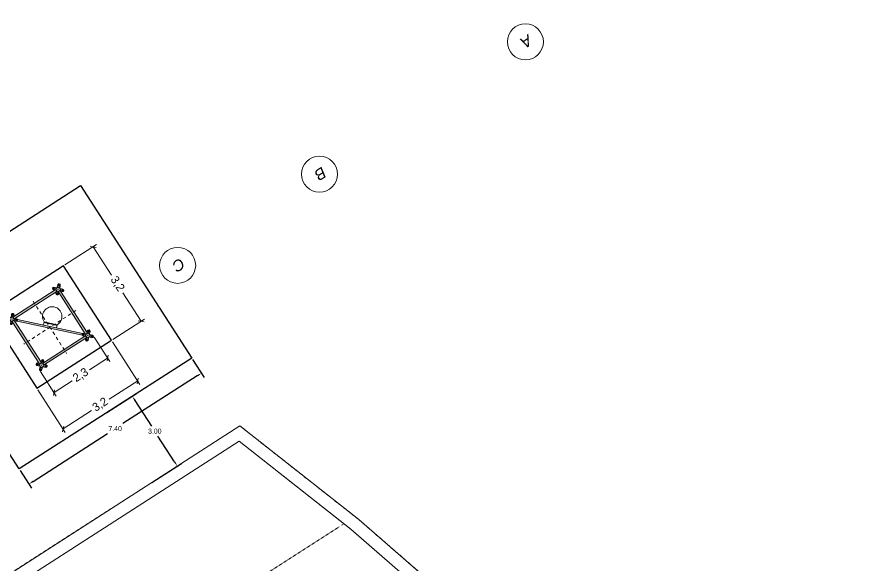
# Model space of a CAD drawing. Header units: metres. Extents: x 448 to 592, y 494 to 631.
# Drawn here: x 506.53 to 537.08, y 611.55 to 631.3 of the extents above; entities that cross this region are included whole.
import ezdxf

# ---------------------------------------------------------------- set-up
doc = ezdxf.new("R2010")
doc.units = ezdxf.units.M
doc.linetypes.add('ACAD_ISO02W100', pattern=[15, 12, -3])
doc.linetypes.add('Trazo general', pattern=[0.001875, 0.00125, -0.000625])
doc.layers.add('--000_R_GRÚA', color=7, linetype='Continuous', true_color=0xf8d731)
doc.layers.add('--00_R_BULONES', color=250, linetype='Continuous')
doc.layers.add('--00_RELLENO_PIEDRAS_ESCALERAS', color=9, linetype='Continuous')
for name, color, linetype, lineweight in [('0-AUX', 7, 'Continuous', 5), ('00-AUX-2', 7, 'Continuous', 5), ('00_Grúa_Aux_Elemetos', 251, 'Continuous', 5), ('00_Grúa_Elementos', 7, 'Continuous', 5), ('1-AR-VISTA', 7, 'Continuous', 5)]:
    doc.layers.add(name, color=color, linetype=linetype, lineweight=lineweight)
doc.layers.add('00-AUX-6', color=5, linetype='Trazo general', lineweight=5, true_color=0x0000ff)
doc.layers.add('G_Marcos', color=4, linetype='Continuous', plot=False)
doc.styles.add('Arial_I', font='ariali.ttf', dxfattribs={"height": 0.4})
doc.styles.add('DIN_0', font='')
doc.styles.get('DIN_0').set_extended_font_data('TGL 0-16')
doc.dimstyles.new('FS_ANOTATIVO', dxfattribs={"dimtxt": 2.5, "dimasz": 0.5, "dimexe": 0.5, "dimexo": 0.2, "dimgap": 0.2, "dimtad": 0, "dimdec": 1, "dimtxsty": 'DIN_0', "dimblk": 'OBLIQUE', "dimcen": 2.5, "dimadec": 0, "dimazin": 0, "dimtfac": 1, "dimtdec": 1, "dimtmove": 0, "dimatfit": 3, "dimldrblk": 'ARCHTICK', "dimfxl": 1, "dimlwd": 5, "dimlwe": 5, "dimarcsym": 0})
doc.dimstyles.get("Standard").update_dxf_attribs({"dimtxt": 0.18, "dimasz": 0.18, "dimexe": 0.18, "dimexo": 0.0625, "dimgap": 0.09, "dimtad": 0, "dimtih": 1, "dimtoh": 1, "dimzin": 0, "dimdsep": 46, "dimtxsty": 'Standard', "dimcen": 0.09, "dimadec": 0, "dimazin": 0, "dimtfac": 1, "dimtdec": 4, "dimtofl": 0, "dimtmove": 0, "dimatfit": 3, "dimfxl": 1, "dimtolj": 1, "dimtzin": 0, "dimarcsym": 0})

# ---------------------------------------------------------------- blocks, each defined once
blk = doc.blocks.new('Rejilla - Extremo de rejilla-3554-Sótano 2 - STR')
at = {"layer": '0-AUX'}
blk.add_circle((0, 0), 0.0065, dxfattribs=at)
blk = doc.blocks.new('PLANTA CATALEJOS 290HC')
at = {"color": 0, "lineweight": 5}
for p, q in [((-0.147, 0.082), (-0.115, 0.05)), ((-0.115, 0.05), (-0.07, 0.01)), ((-0.082, 0.147), (-0.05, 0.115)), ((-0.05, 0.115), (-0.01, 0.07)), ((0.05, 0.115), (0.01, 0.07)), ((0.082, 0.147), (0.05, 0.115)), ((0.115, 0.05), (0.07, 0.01)), ((0.147, 0.082), (0.115, 0.05)), ((-0.147, -0.082), (-0.115, -0.05)), ((-0.115, -0.05), (-0.07, -0.01)), ((-0.082, -0.147), (-0.05, -0.115)), ((-0.05, -0.115), (-0.01, -0.07)), ((0.05, -0.115), (0.01, -0.07)), ((0.082, -0.147), (0.05, -0.115)), ((0.115, -0.05), (0.07, -0.01)), ((0.147, -0.082), (0.115, -0.05))]:
    blk.add_line(p, q, dxfattribs=at)
blk.add_lwpolyline([(-0.07, 0.07), (0.07, 0.07), (0.07, -0.07), (-0.07, -0.07)], close=True, dxfattribs=at)
for centre in [(-0.113, 0.113), (0.113, 0.113), (-0.113, -0.113), (0.113, -0.113)]:
    blk.add_circle(centre, 0.025, dxfattribs=at)
for centre, start, end in [((-0.113, 0.113), 48.1387, 221.8613), ((0.113, 0.113), 318.1387, 131.8613), ((-0.113, -0.113), 138.1387, 311.8613), ((0.113, -0.113), 228.1387, 41.8613)]:
    blk.add_arc(centre, 0.0463, start, end, dxfattribs=at)
blk = doc.blocks.new('Planta tramo 290HC')
at = {"layer": '--000_R_GRÚA', "lineweight": 5}
h = blk.add_hatch(color=256, dxfattribs=at)
h.dxf.hatch_style = 1
h.paths.add_polyline_path([(-1.04, 1.105), (-1.072, 1.137, 0.946666), (-1.137, 1.072), (-1.105, 1.04), (-1.06, 1), (-1.06, 1.06), (-1, 1.06)])
h.paths.add_polyline_path([(-1.128, 1.103, -1), (-1.078, 1.103, -1)], flags=16)
h.paths.add_polyline_path([(-0.92, 1.06), (-1.06, 1.06), (-1.06, 0.92), (-0.92, 0.92)])
h.paths.add_polyline_path([(-0.908, 1.137), (-0.94, 1.105), (-0.98, 1.06), (-0.92, 1.06), (-0.92, 1), (-0.875, 1.04), (-0.843, 1.072, 0.946666)])
h.paths.add_polyline_path([(-0.902, 1.103, -1), (-0.852, 1.103, -1)], flags=16)
h.paths.add_polyline_path([(-0.92, 0.98), (-0.92, 0.92), (-0.98, 0.92), (-0.94, 0.875), (-0.908, 0.843, 0.946666), (-0.843, 0.908), (-0.875, 0.94)])
h.paths.add_polyline_path([(-0.852, 0.877, -1), (-0.902, 0.877, -1)], flags=16)
h.paths.add_polyline_path([(-1.06, 0.98), (-1.105, 0.94), (-1.137, 0.908, 0.946666), (-1.072, 0.843), (-1.04, 0.875), (-1, 0.92), (-1.06, 0.92)])
h.paths.add_polyline_path([(-1.078, 0.877, -1), (-1.128, 0.877, -1)], flags=16)
h.paths.add_polyline_path([(-0.95, 0.886), (-0.98, 0.92), (-1, 0.92), (-1.03, 0.886), (-1.03, 0), (-0.95, 0)])
h.paths.add_polyline_path([(-0.831, 0.873, -0.367822), (-0.873, 0.831), (-0.042, 0), (0, 0), (0, 0.042)])
h.paths.add_polyline_path([(0, 1.03), (-0.886, 1.03), (-0.92, 1), (-0.92, 0.98), (-0.886, 0.95), (0, 0.95)])
h.paths.add_polyline_path([(0.92, 1), (0.886, 1.03), (0, 1.03), (0, 0.95), (0.886, 0.95), (0.92, 0.98)])
h.paths.add_polyline_path([(1.06, 1.06), (0.92, 1.06), (0.92, 0.92), (1.06, 0.92)])
h.paths.add_polyline_path([(0.94, 1.105), (0.908, 1.137, 0.946666), (0.843, 1.072), (0.875, 1.04), (0.92, 1), (0.92, 1.06), (0.98, 1.06)])
h.paths.add_polyline_path([(0.852, 1.103, -1), (0.902, 1.103, -1)], flags=16)
h.paths.add_polyline_path([(0.98, 0.92), (0.92, 0.92), (0.92, 0.98), (0.875, 0.94), (0.843, 0.908, 0.946666), (0.908, 0.843), (0.94, 0.875)])
h.paths.add_polyline_path([(0.902, 0.877, -1), (0.852, 0.877, -1)], flags=16)
h.paths.add_polyline_path([(1.105, 0.94), (1.06, 0.98), (1.06, 0.92), (1, 0.92), (1.04, 0.875), (1.072, 0.843, 0.946666), (1.137, 0.908)])
h.paths.add_polyline_path([(1.128, 0.877, -1), (1.078, 0.877, -1)], flags=16)
h.paths.add_polyline_path([(1.105, 1.04), (1.137, 1.072, 0.946666), (1.072, 1.137), (1.04, 1.105), (1, 1.06), (1.06, 1.06), (1.06, 1)])
h.paths.add_polyline_path([(1.078, 1.103, -1), (1.128, 1.103, -1)], flags=16)
h.paths.add_polyline_path([(1.03, 0.886), (1, 0.92), (0.98, 0.92), (0.95, 0.886), (0.95, 0), (1.03, 0)])
h.paths.add_polyline_path([(1.03, 0), (0.95, 0), (0.95, -0.886), (0.98, -0.92), (1, -0.92), (1.03, -0.886)])
h.paths.add_polyline_path([(0.042, 0), (0, 0), (0, -0.042), (0.831, -0.873, -0.367822), (0.873, -0.831)])
h.paths.add_polyline_path([(0, 0.042), (0, 0), (0.042, 0)])
h.paths.add_polyline_path([(0, 0), (-0.042, 0), (0, -0.042)])
h.paths.add_polyline_path([(0.94, -0.875), (0.908, -0.843, 0.946666), (0.843, -0.908), (0.875, -0.94), (0.92, -0.98), (0.92, -0.92), (0.98, -0.92)])
h.paths.add_polyline_path([(0.852, -0.877, -1), (0.902, -0.877, -1)], flags=16)
h.paths.add_polyline_path([(1.06, -0.92), (0.92, -0.92), (0.92, -1.06), (1.06, -1.06)])
h.paths.add_polyline_path([(1.072, -0.843), (1.04, -0.875), (1, -0.92), (1.06, -0.92), (1.06, -0.98), (1.105, -0.94), (1.137, -0.908, 0.946666)])
h.paths.add_polyline_path([(1.078, -0.877, -1), (1.128, -0.877, -1)], flags=16)
h.paths.add_polyline_path([(1.105, -1.04), (1.06, -1), (1.06, -1.06), (1, -1.06), (1.04, -1.105), (1.072, -1.137, 0.946666), (1.137, -1.072)])
h.paths.add_polyline_path([(1.128, -1.103, -1), (1.078, -1.103, -1)], flags=16)
h.paths.add_polyline_path([(0.92, -1), (0.875, -1.04), (0.843, -1.072, 0.946666), (0.908, -1.137), (0.94, -1.105), (0.98, -1.06), (0.92, -1.06)])
h.paths.add_polyline_path([(0.902, -1.103, -1), (0.852, -1.103, -1)], flags=16)
h.paths.add_polyline_path([(0, -0.95), (-0.886, -0.95), (-0.92, -0.98), (-0.92, -1), (-0.886, -1.03), (0, -1.03)])
h.paths.add_polyline_path([(0.92, -0.98), (0.886, -0.95), (0, -0.95), (0, -1.03), (0.886, -1.03), (0.92, -1)])
h.paths.add_polyline_path([(-0.92, -0.92), (-1.06, -0.92), (-1.06, -1.06), (-0.92, -1.06)])
h.paths.add_polyline_path([(-0.908, -0.843), (-0.94, -0.875), (-0.98, -0.92), (-0.92, -0.92), (-0.92, -0.98), (-0.875, -0.94), (-0.843, -0.908, 0.946666)])
h.paths.add_polyline_path([(-0.902, -0.877, -1), (-0.852, -0.877, -1)], flags=16)
h.paths.add_polyline_path([(-0.95, 0), (-1.03, 0), (-1.03, -0.886), (-1, -0.92), (-0.98, -0.92), (-0.95, -0.886)])
h.paths.add_polyline_path([(-1.04, -0.875), (-1.072, -0.843, 0.946666), (-1.137, -0.908), (-1.105, -0.94), (-1.06, -0.98), (-1.06, -0.92), (-1, -0.92)])
h.paths.add_polyline_path([(-1.128, -0.877, -1), (-1.078, -0.877, -1)], flags=16)
h.paths.add_polyline_path([(-1, -1.06), (-1.06, -1.06), (-1.06, -1), (-1.105, -1.04), (-1.137, -1.072, 0.946666), (-1.072, -1.137), (-1.04, -1.105)])
h.paths.add_polyline_path([(-1.078, -1.103, -1), (-1.128, -1.103, -1)], flags=16)
h.paths.add_polyline_path([(-0.92, -1), (-0.92, -1.06), (-0.98, -1.06), (-0.94, -1.105), (-0.908, -1.137, 0.946666), (-0.843, -1.072), (-0.875, -1.04)])
h.paths.add_polyline_path([(-0.852, -1.103, -1), (-0.902, -1.103, -1)], flags=16)
at = {"layer": '--00_R_BULONES', "lineweight": 5}
h = blk.add_hatch(color=256, dxfattribs=at)
h.dxf.hatch_style = 1
h.paths.add_polyline_path([(-1.137, -0.908), (-1.105, -0.94), (-1.06, -0.98), (-1.06, -1), (-1.105, -1.04), (-1.137, -1.072, 0.946666), (-1.072, -1.137), (-1.04, -1.105), (-1, -1.06), (-0.98, -1.06), (-0.94, -1.105), (-0.908, -1.137, 0.946666), (-0.843, -1.072), (-0.875, -1.04), (-0.92, -1), (-0.92, -0.98), (-0.875, -0.94), (-0.843, -0.908, 0.946666), (-0.908, -0.843), (-0.94, -0.875), (-0.98, -0.92), (-1, -0.92), (-1.04, -0.875), (-1.072, -0.843, 0.946666)])
h.paths.add_polyline_path([(-0.852, -0.877, 1), (-0.902, -0.877, 1)])
h.paths.add_polyline_path([(-0.852, -1.103, 1), (-0.902, -1.103, 1)])
h.paths.add_polyline_path([(-1.078, -0.877, 1), (-1.128, -0.877, 1)])
h.paths.add_polyline_path([(0.843, -0.908), (0.875, -0.94), (0.92, -0.98), (0.92, -1), (0.875, -1.04), (0.843, -1.072, 0.946666), (0.908, -1.137), (0.94, -1.105), (0.98, -1.06), (1, -1.06), (1.04, -1.105), (1.072, -1.137, 0.946666), (1.137, -1.072), (1.105, -1.04), (1.06, -1), (1.06, -0.98), (1.105, -0.94), (1.137, -0.908, 0.946666), (1.072, -0.843), (1.04, -0.875), (1, -0.92), (0.98, -0.92), (0.94, -0.875), (0.908, -0.843, 0.946666)])
h.paths.add_polyline_path([(0.902, -0.877, 1), (0.852, -0.877, 1)])
h.paths.add_polyline_path([(1.128, -0.877, 1), (1.078, -0.877, 1)])
h.paths.add_polyline_path([(0.902, -1.103, 1), (0.852, -1.103, 1)])
h.paths.add_polyline_path([(0.843, 1.072), (0.875, 1.04), (0.92, 1), (0.92, 0.98), (0.875, 0.94), (0.843, 0.908, 0.946666), (0.908, 0.843), (0.94, 0.875), (0.98, 0.92), (1, 0.92), (1.04, 0.875), (1.072, 0.843, 0.946666), (1.137, 0.908), (1.105, 0.94), (1.06, 0.98), (1.06, 1), (1.105, 1.04), (1.137, 1.072, 0.946666), (1.072, 1.137), (1.04, 1.105), (1, 1.06), (0.98, 1.06), (0.94, 1.105), (0.908, 1.137, 0.946666)])
h.paths.add_polyline_path([(0.902, 0.877, 1), (0.852, 0.877, 1)])
h.paths.add_polyline_path([(1.128, 0.877, 1), (1.078, 0.877, 1)])
h.paths.add_polyline_path([(0.902, 1.103, 1), (0.852, 1.103, 1)])
h.paths.add_polyline_path([(-1.137, 1.072), (-1.105, 1.04), (-1.06, 1), (-1.06, 0.98), (-1.105, 0.94), (-1.137, 0.908, 0.946666), (-1.072, 0.843), (-1.04, 0.875), (-1, 0.92), (-0.98, 0.92), (-0.94, 0.875), (-0.908, 0.843, 0.946666), (-0.843, 0.908), (-0.875, 0.94), (-0.92, 0.98), (-0.92, 1), (-0.875, 1.04), (-0.843, 1.072, 0.946666), (-0.908, 1.137), (-0.94, 1.105), (-0.98, 1.06), (-1, 1.06), (-1.04, 1.105), (-1.072, 1.137, 0.946666)])
h.paths.add_polyline_path([(-0.852, 0.877, 1), (-0.902, 0.877, 1)], flags=16)
h.paths.add_polyline_path([(-0.852, 1.103, 1), (-0.902, 1.103, 1)])
h.paths.add_polyline_path([(-1.078, 0.877, 1), (-1.128, 0.877, 1)])
at = {"layer": '--00_RELLENO_PIEDRAS_ESCALERAS', "lineweight": 5}
h = blk.add_hatch(color=256, dxfattribs=at)
h.dxf.hatch_style = 1
h.paths.add_polyline_path([(-0.256, 0.085), (-0.274, 0.067), (-0.206, 0), (-0.171, 0)])
h.paths.add_polyline_path([(-0.171, 0), (-0.206, 0), (0, -0.206), (0, -0.171)])
h.paths.add_polyline_path([(0, -0.171), (0, -0.206), (0.067, -0.274), (0.085, -0.256)])
at = {"color": 7, "lineweight": 5}
for p, q in [((-0.886, 1.03), (0.886, 1.03)), ((-0.886, 0.95), (0.886, 0.95)), ((-1.03, 0.886), (-1.03, -0.886)), ((-0.95, 0.886), (-0.95, -0.886)), ((-0.873, 0.831), (0.831, -0.873)), ((-0.831, 0.873), (0.873, -0.831)), ((0.95, 0.886), (0.95, -0.886)), ((1.03, 0.886), (1.03, -0.886)), ((-0.886, -0.95), (0.886, -0.95)), ((-0.886, -1.03), (0.886, -1.03))]:
    blk.add_line(p, q, dxfattribs=at)
at = {"color": 8, "lineweight": 5}
for p, q in [((-0.192, 0.15), (-0.274, 0.067)), ((-0.274, 0.067), (0.067, -0.273)), ((-0.256, 0.085), (0.085, -0.256)), ((0.066, -0.275), (0.15, -0.192))]:
    blk.add_line(p, q, dxfattribs=at)
blk.add_lwpolyline([(0.066, -0.275), (-0.274, 0.067)], dxfattribs=at)
blk.add_arc((-0.284, -0.283), 0.35, 88.3671, 1.6329, dxfattribs=at)
at = {"layer": '00_Grúa_Aux_Elemetos', "color": 7, "lineweight": 5}
for p, q in [((-1, 0.99), (-0.98, 0.99)), ((-0.99, 1), (-0.99, 0.98)), ((0.98, 0.99), (1, 0.99)), ((0.99, 1), (0.99, 0.98)), ((-1, -0.99), (-0.98, -0.99)), ((-0.99, -0.98), (-0.99, -1)), ((0.98, -0.99), (1, -0.99)), ((0.99, -0.98), (0.99, -1))]:
    blk.add_line(p, q, dxfattribs=at)
at = {"layer": '00_Grúa_Aux_Elemetos', "color": 252, "linetype": 'ACAD_ISO02W100', "lineweight": 5, "ltscale": 0.01, "true_color": 0x939598}
for p, q in [((0, -1.118), (0, 1.118)), ((-1.118, 0), (1.118, 0))]:
    blk.add_line(p, q, dxfattribs=at)
at = {"color": 7, "lineweight": 5}
for p in [(-0.99, 0.99), (0.99, 0.99), (-0.99, -0.99), (0.99, -0.99)]:
    blk.add_blockref('PLANTA CATALEJOS 290HC', p, dxfattribs=at)
blk = doc.blocks.new('*U120')
at = {"lineweight": 5}
blk.add_blockref('Planta tramo 290HC', (0, 0), dxfattribs=at)
blk = doc.blocks.new('_Oblique')
at = {"color": 0, "linetype": 'ByBlock', "lineweight": -2}
blk.add_line((-0.5, -0.5), (0.5, 0.5), dxfattribs=at)
blk = doc.blocks.new('*D265')
at = {"layer": 'Defpoints', "color": 0, "transparency": 16777216}
for p in [(509.279, 619.79), (507.346, 618.546), (507.865, 617.738)]:
    blk.add_point(p, dxfattribs=at)
at = {"layer": 'G_Marcos', "color": 0, "lineweight": 5, "transparency": 16777216}
for p, q in [((509.311, 619.739), (509.88, 618.856)), ((509.798, 618.982), (509.147, 618.563)), ((507.378, 618.496), (507.947, 617.612)), ((507.865, 617.738), (508.517, 618.158))]:
    blk.add_line(p, q, dxfattribs=at)
at = {"layer": 'G_Marcos', "color": 0, "lineweight": 5, "transparency": 16777216, "xscale": 0.15, "yscale": 0.15, "zscale": 0.15}
for p, rotation in [((509.798, 618.982), 32.75532756634441), ((507.865, 617.738), 212.7553275663444)]:
    blk.add_blockref('_Oblique', p, dxfattribs=dict(at, rotation=rotation))
at = {"layer": 'G_Marcos', "color": 0, "transparency": 16777216, "insert": (508.832, 618.36), "char_height": 0.3, "attachment_point": 5, "rotation": 32.7553, "style": 'DIN_0'}
blk.add_mtext('2,3', dxfattribs=at)
blk = doc.blocks.new('_ArchTick')
at = {"color": 0, "linetype": 'ByBlock', "const_width": 0.15}
blk.add_lwpolyline([(-0.5, -0.5), (0.5, 0.5)], dxfattribs=at)
blk = doc.blocks.new('*D266')
at = {"layer": 'Defpoints', "color": 0, "transparency": 16777216}
for p in [(509.939, 619.624), (507.248, 617.892), (508.191, 616.427)]:
    blk.add_point(p, dxfattribs=at)
at = {"layer": 'G_Marcos', "color": 0, "lineweight": 5, "transparency": 16777216}
for p, q in [((509.972, 619.573), (510.963, 618.033)), ((510.882, 618.159), (509.851, 617.495)), ((507.281, 617.842), (508.272, 616.301)), ((508.191, 616.427), (509.222, 617.09))]:
    blk.add_line(p, q, dxfattribs=at)
at = {"layer": 'G_Marcos', "color": 0, "lineweight": 5, "transparency": 16777216, "xscale": 0.15, "yscale": 0.15, "zscale": 0.15}
for p, rotation in [((510.882, 618.159), 32.75532756634441), ((508.191, 616.427), 212.7553275663444)]:
    blk.add_blockref('_Oblique', p, dxfattribs=dict(at, rotation=rotation))
at = {"layer": 'G_Marcos', "color": 0, "transparency": 16777216, "insert": (509.536, 617.293), "char_height": 0.3, "attachment_point": 5, "rotation": 32.7553, "style": 'DIN_0'}
blk.add_mtext('3,2', dxfattribs=at)
blk = doc.blocks.new('*D267')
at = {"layer": 'Defpoints', "color": 0, "transparency": 16777216}
for p in [(509.276, 623.002), (508.208, 622.315), (509.939, 619.624)]:
    blk.add_point(p, dxfattribs=at)
at = {"layer": 'G_Marcos', "color": 0, "lineweight": 5, "transparency": 16777216}
for p, q in [((508.259, 622.347), (509.402, 623.083)), ((509.276, 623.002), (509.939, 621.971)), ((511.007, 620.311), (510.344, 621.341)), ((509.99, 619.656), (511.133, 620.392))]:
    blk.add_line(p, q, dxfattribs=at)
at = {"layer": 'G_Marcos', "color": 0, "lineweight": 5, "transparency": 16777216, "xscale": 0.15, "yscale": 0.15, "zscale": 0.15}
for p, rotation in [((509.276, 623.002), 122.7553275663534), ((511.007, 620.311), 302.7553275663534)]:
    blk.add_blockref('_Oblique', p, dxfattribs=dict(at, rotation=rotation))
at = {"layer": 'G_Marcos', "color": 0, "transparency": 16777216, "insert": (510.142, 621.656), "char_height": 0.3, "attachment_point": 5, "rotation": 302.7553, "style": 'DIN_0'}
blk.add_mtext('3,2', dxfattribs=at)
blk = doc.blocks.new('*D260')
at = {"color": 0, "lineweight": -2, "transparency": 16777216}
for p, q in [((512.863, 618.933), (513.278, 618.288)), ((513.029, 618.342), (510.349, 616.617)), ((507.109, 614.533), (509.789, 616.257)), ((506.64, 614.929), (507.055, 614.284))]:
    blk.add_line(p, q, dxfattribs=at)
at = {"color": 0, "transparency": 16777216}
for points in [[(513.013, 618.367), (513.046, 618.316), (513.181, 618.439)], [(507.093, 614.558), (507.125, 614.507), (506.957, 614.435)]]:
    blk.add_solid(points, dxfattribs=at)
at = {"layer": 'Defpoints', "color": 0, "transparency": 16777216}
for p in [(512.829, 618.986), (506.606, 614.982), (506.957, 614.435)]:
    blk.add_point(p, dxfattribs=at)
at = {"color": 0, "transparency": 16777216, "insert": (510.069, 616.437), "char_height": 0.18, "attachment_point": 5}
blk.add_mtext('\\A1;7.40', dxfattribs=at)
blk = doc.blocks.new('*D268')
at = {"color": 0, "lineweight": -2, "transparency": 16777216}
for p, q in [((509.77, 617.018), (510.838, 617.705)), ((510.784, 617.456), (511.383, 616.526)), ((512.213, 615.236), (511.614, 616.166)), ((511.393, 614.495), (512.462, 615.182))]:
    blk.add_line(p, q, dxfattribs=at)
at = {"color": 0, "transparency": 16777216}
for points in [[(510.81, 617.472), (510.759, 617.44), (510.687, 617.607)], [(512.238, 615.252), (512.188, 615.22), (512.31, 615.085)]]:
    blk.add_solid(points, dxfattribs=at)
at = {"layer": 'Defpoints', "color": 0, "transparency": 16777216}
for p in [(509.717, 616.984), (512.31, 615.085), (511.341, 614.461)]:
    blk.add_point(p, dxfattribs=at)
at = {"color": 0, "transparency": 16777216, "insert": (511.499, 616.346), "char_height": 0.18, "attachment_point": 5}
blk.add_mtext('\\A1;3.00', dxfattribs=at)

msp = doc.modelspace()

# ---------------------------------------------------------------- linework, layer by layer
for p, q in [((502.602, 621.205), (508.825, 625.209)), ((506.606, 614.982), (502.602, 621.205)), ((512.829, 618.986), (506.606, 614.982)), ((512.829, 618.986), (506.606, 614.982))]:
    msp.add_line(p, q)
at = {"layer": '00-AUX-2'}
for p, q in [((514.566, 616.536), (451.979, 576.27)), ((518.854, 613.155), (514.566, 616.536)), ((514.539, 615.984), (452.601, 576.135)), ((518.567, 612.808), (514.539, 615.984)), ((557.678, 579.474), (518.854, 613.155)), ((557.383, 579.134), (518.567, 612.808))]:
    msp.add_line(p, q, dxfattribs=at)
at = {"layer": '00-AUX-6'}
for p, q in [((451.979, 576.27), (514.566, 616.536)), ((518.854, 613.155), (514.566, 616.536)), ((558.034, 579.165), (518.854, 613.155)), ((518.083, 612.853), (454.448, 571.914)), ((518.318, 613.004), (454.684, 572.065))]:
    msp.add_line(p, q, dxfattribs=at)
at = {"layer": '1-AR-VISTA'}
for p, q in [((514.539, 615.984), (452.601, 576.135)), ((518.579, 612.797), (514.539, 615.984)), ((557.745, 578.821), (518.579, 612.797))]:
    msp.add_line(p, q, dxfattribs=at)
at = {"layer": 'G_Marcos'}
msp.add_lwpolyline([(507.248, 617.892), (509.939, 619.624), (508.208, 622.315), (505.517, 620.583)], close=True, dxfattribs=at)

# ---------------------------------------------------------------- block references
at = {"layer": '0-AUX', "xscale": 99.99999999999993, "yscale": 99.99999999999993, "zscale": 99.99999999999993, "rotation": 212.7553275663494}
for p in [(524.862, 630.397), (517.436, 625.62), (512.323, 622.33)]:
    msp.add_blockref('Rejilla - Extremo de rejilla-3554-Sótano 2 - STR', p, dxfattribs=at)
at = {"layer": '00_Grúa_Elementos', "lineweight": 5, "rotation": 212.7553275663494}
msp.add_blockref('*U120', (507.715, 620.095), dxfattribs=at)

# ---------------------------------------------------------------- dimensions: what is measured, and where the dimension line sits
for p1, p2, distance, picture, middle in [((512.829, 618.986), (506.606, 614.982), 0.65, '*D260', (510.069, 616.437)), ((509.717, 616.984), (511.341, 614.461), 1.153, '*D268', (511.499, 616.346))]:
    dim = msp.add_aligned_dim(p1=p1, p2=p2, distance=distance, dimstyle='Standard')
    dim.commit()
    dim.dimension.update_dxf_attribs({"geometry": picture, "text_midpoint": middle})
at = {"layer": 'G_Marcos'}
for base, p2, angle, picture, middle in [((509.276, 623.002), (508.208, 622.315), 302.7553, '*D267', (510.142, 621.656)), ((508.191, 616.427), (507.248, 617.892), 212.7553, '*D266', (509.536, 617.293))]:
    dim = msp.add_linear_dim(base=base, p1=(509.939, 619.624), p2=p2, angle=angle, dimstyle='FS_ANOTATIVO', override={"dimtxt": 1, "dimasz": 0.5, "dimexe": 0.5, "dimexo": 0.2}, dxfattribs=at)
    dim.commit()
    dim.dimension.update_dxf_attribs({"geometry": picture, "text_midpoint": middle})
dim = msp.add_linear_dim(base=(507.865, 617.738), p1=(509.279, 619.79), p2=(507.346, 618.546), angle=212.7553, dimstyle='FS_ANOTATIVO', override={"dimtxt": 1, "dimasz": 0.5, "dimexe": 0.5, "dimexo": 0.2}, dxfattribs=at)
dim.commit()
dim.dimension.update_dxf_attribs({"geometry": '*D265', "text_midpoint": (508.832, 618.36), "dimtype": 160})

# ---------------------------------------------------------------- next in the draw order: texts
at = {"layer": '0-AUX', "char_height": 0.4, "attachment_point": 1, "rotation": 212.7553, "style": 'Arial_I', "bg_fill": 3, "box_fill_scale": 1.25, "bg_fill_color": 256, "bg_fill_true_color": 13158600, "bg_fill_transparency": 0}
for s, insert, width in [('\\fArial|b0|i1|c0|p34|;A', (525.164, 630.341), 0.45696), ('\\fArial|b0|i1|c0|p34|;B', (517.738, 625.563), 0.45696), ('\\fArial|b0|i1|c0|p34|;C', (512.636, 622.281), 0.48903)]:
    msp.add_mtext(s, dxfattribs=dict(at, insert=insert, width=width))

# ---------------------------------------------------------------- next in the draw order: linework, layer by layer
msp.add_line((508.825, 625.209), (512.829, 618.986))

doc.saveas('drawing.dxf')
